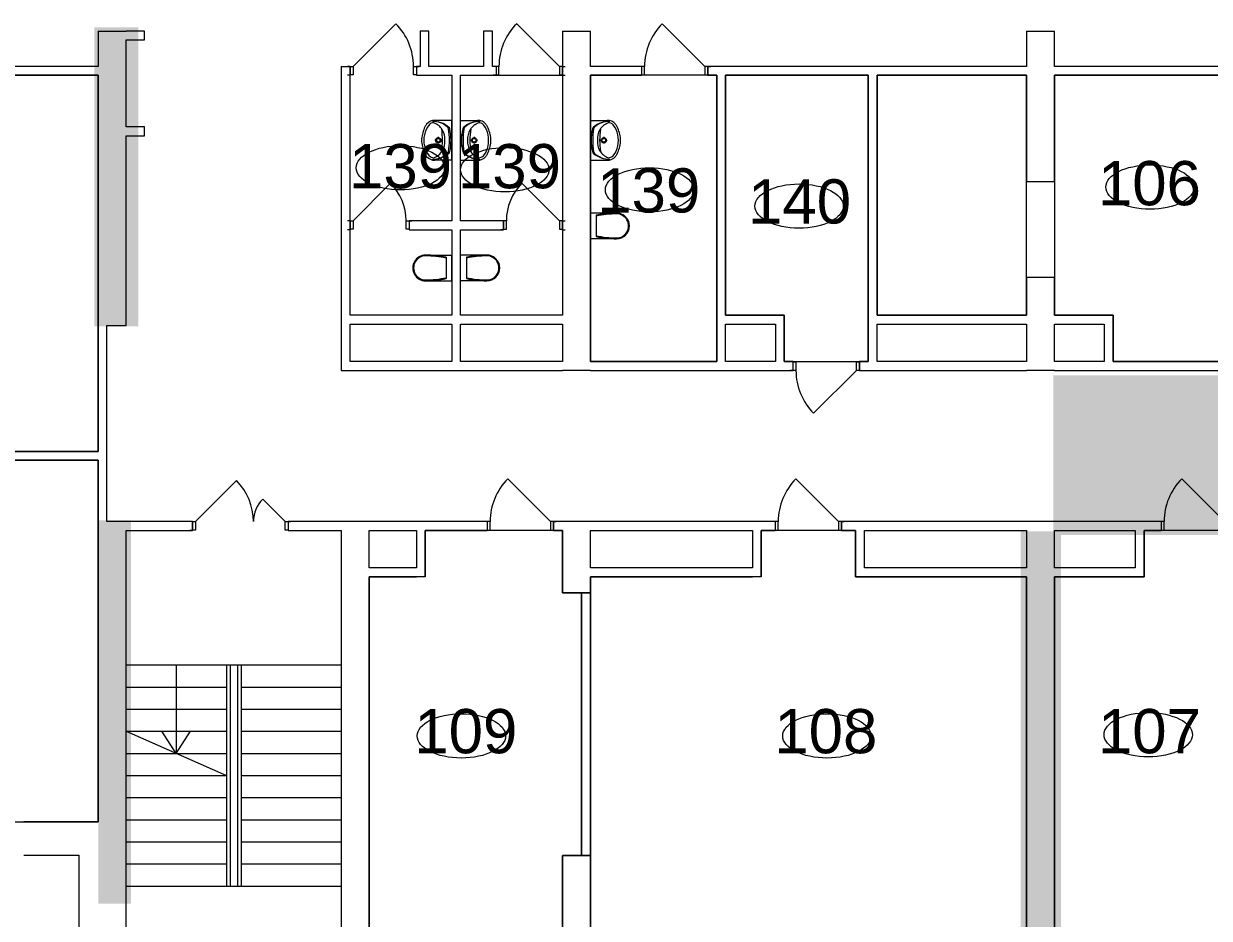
# Model space of a CAD drawing. Header units: millimetres. Extents: x 69565 to 169164, y 19942 to 91237.
# Drawn here: x 118786 to 134876, y 27536 to 39674 of the extents above; entities that cross this region are included whole.
import ezdxf

# ---------------------------------------------------------------- set-up
doc = ezdxf.new("R2010")
doc.units = ezdxf.units.MM
doc.header["$MEASUREMENT"] = 0
doc.layers.add('AI_DOORS', color=1, linetype='Continuous')
doc.layers.add('AI_WALLS', color=9, linetype='Continuous')
doc.layers.add('Новый_Новый_0_Ном._пера__255_Ном._пера__255', color=255, linetype='Continuous', lineweight=18)
doc.layers.add('Новый_Новый_0_Ном._пера__7_Ном._пера__7', color=7, linetype='Continuous', lineweight=18)
doc.styles.add('СГЕНЕРИР_СТИЛЬ_1', font='Arial.ttf')

msp = doc.modelspace()

# ---------------------------------------------------------------- hatches: boundary and pattern name
at = {"layer": 'AI_DOORS'}
h = msp.add_hatch(color=1, dxfattribs=at)
h.dxf.hatch_style = 1
h.paths.add_polyline_path([(132757.5, 34902.5), (135772.7, 34902.5), (135772.7, 32735.1), (132757.5, 32735.1)])
at = {"layer": 'AI_WALLS'}
h = msp.add_hatch(color=9, dxfattribs=at)
h.dxf.hatch_style = 1
h.paths.add_polyline_path([(119745.1, 39625), (120339.7, 39625), (120339.7, 35568.1), (119745.1, 35568.1)])
h = msp.add_hatch(color=9, dxfattribs=at)
h.dxf.hatch_style = 1
h.paths.add_polyline_path([(119800.3, 32938), (120242.1, 32938), (120242.1, 27733.8), (119800.3, 27733.8)])
h = msp.add_hatch(color=9, dxfattribs=at)
h.dxf.hatch_style = 1
h.paths.add_polyline_path([(132316.7, 32784.9), (132861.6, 32784.9), (132861.6, 26714.2), (132316.7, 26714.2)])

# ---------------------------------------------------------------- linework, layer by layer
at = {"layer": 'Новый_Новый_0_Ном._пера__255_Ном._пера__255', "color": 255, "linetype": 'Continuous', "lineweight": 18, "flags": 128}
for points in [[(116280.7, 38974), (116280.7, 33871.8), (119796.3, 33871.8), (119796.3, 35579.8), (119796.3, 38974)], [(124716.3, 38974), (126096.3, 38974), (126096.3, 36999.3), (126096.3, 35719.1), (124716.3, 35719.1), (124716.3, 36879.3), (125296.3, 36879.3), (125296.3, 36999.3), (124716.3, 36999.3)], [(126476.3, 38974), (126476.3, 35089.1), (128192.3, 35089.1), (128192.3, 38974)], [(128312.3, 38974), (128312.3, 35719.1), (129106.9, 35719.1), (129106.9, 35089.1), (130246.9, 35089.1), (130246.9, 38974)], [(130366.9, 38974), (130366.9, 35719.1), (132396.3, 35719.1), (132396.3, 38974)], [(132776.3, 38974), (132776.3, 35719.1), (133571, 35719.1), (133571, 35089.1), (135610.7, 35089.1), (135610.7, 38974)], [(116280.7, 33751.8), (116280.7, 28843.8), (119796.3, 28843.8), (119796.3, 32919.1), (119796.3, 33751.8)], [(123476.3, 32169.1), (123476.3, 26773.8), (126096.3, 26773.8), (126096.3, 28389.3), (126356.3, 28389.3), (126356.3, 31951.4), (126096.3, 31951.4), (126096.3, 32799.1), (124236.3, 32799.1), (124236.3, 32169.1)], [(126476.3, 31951.4), (126476.3, 28389.3), (126476.3, 26773.8), (132396.3, 26773.8), (132396.3, 32169.1), (130076.3, 32169.1), (130076.3, 32799.1), (128796.3, 32799.1), (128796.3, 32169.1), (126476.3, 32169.1)], [(132776.3, 32169.1), (132776.3, 26773.8), (135356.2, 26773.8), (135356.2, 32799.1), (133990.4, 32799.1), (133990.4, 32169.1)]]:
    msp.add_lwpolyline(points, close=True, dxfattribs=at)
at = {"layer": 'Новый_Новый_0_Ном._пера__7_Ном._пера__7', "color": 7, "linetype": 'Continuous', "lineweight": 18}
for p, q in [((123256.3, 39094), (123836.1, 39673.8)), ((126056.3, 39094), (125476.5, 39673.8)), ((128032.3, 39094), (127452.5, 39673.8)), ((119796.3, 39573.8), (120176.3, 39573.8)), ((119796.3, 39573.8), (120176.3, 39573.8)), ((126096.3, 39573.8), (126476.3, 39573.8)), ((126096.3, 39573.8), (126476.3, 39573.8)), ((132396.3, 39573.8), (132776.3, 39573.8)), ((132396.3, 39573.8), (132776.3, 39573.8)), ((123216.3, 39094), (123179.3, 39094)), ((123216.3, 39094), (123179.3, 39094)), ((123216.3, 39094), (123179.3, 39094)), ((123216.3, 38974), (123179.3, 38974)), ((123216.3, 38974), (123179.3, 38974)), ((123216.3, 38974), (123179.3, 38974)), ((123216.3, 39094), (123216.3, 38979)), ((123216.3, 39094), (123256.3, 39094)), ((123216.3, 38979), (123216.3, 39094)), ((123216.3, 39094), (123216.3, 38979)), ((123216.3, 39094), (123216.3, 38979)), ((123216.3, 38979), (123216.3, 38974)), ((123256.3, 38979), (123216.3, 38979)), ((123216.3, 38979), (123216.3, 38974)), ((123216.3, 38979), (123216.3, 38974)), ((123256.3, 39094), (123256.3, 38979)), ((124076.3, 38979), (124076.3, 39094)), ((124076.3, 39094), (124116.3, 39094)), ((124116.3, 38979), (124076.3, 38979)), ((124116.3, 39094), (124153.3, 39094)), ((124116.3, 39094), (124116.3, 38979)), ((124116.3, 39094), (124116.3, 38979)), ((124116.3, 39094), (124116.3, 38979)), ((124116.3, 39094), (124116.3, 38979)), ((124116.3, 39094), (124153.3, 39094)), ((124116.3, 39094), (124153.3, 39094)), ((124116.3, 38979), (124116.3, 38974)), ((124116.3, 38979), (124116.3, 38974)), ((124116.3, 38979), (124116.3, 38974)), ((124116.3, 38974), (124153.3, 38974)), ((124116.3, 38974), (124153.3, 38974)), ((124116.3, 38974), (124153.3, 38974)), ((125196.3, 39094), (125159.3, 39094)), ((125196.3, 39094), (125159.3, 39094)), ((125196.3, 39094), (125159.3, 39094)), ((125196.3, 38974), (125159.3, 38974)), ((125196.3, 38974), (125159.3, 38974)), ((125196.3, 38974), (125159.3, 38974)), ((125196.3, 39094), (125196.3, 38979)), ((125236.3, 39094), (125196.3, 39094)), ((125196.3, 39094), (125196.3, 38979)), ((125196.3, 39094), (125196.3, 38979)), ((125196.3, 39094), (125196.3, 38979)), ((125196.3, 38979), (125196.3, 38974)), ((125196.3, 38979), (125236.3, 38979)), ((125196.3, 38979), (125196.3, 38974)), ((125196.3, 38979), (125196.3, 38974)), ((125236.3, 38979), (125236.3, 39094)), ((126096.3, 39094), (126056.3, 39094)), ((126056.3, 39094), (126056.3, 38979)), ((126056.3, 38979), (126096.3, 38979)), ((126096.3, 39094), (126133.3, 39094)), ((126096.3, 39094), (126096.3, 38979)), ((126096.3, 38979), (126096.3, 39094)), ((126096.3, 39094), (126096.3, 38979)), ((126096.3, 39094), (126096.3, 38979)), ((126096.3, 39094), (126133.3, 39094)), ((126096.3, 39094), (126133.3, 39094)), ((126096.3, 38979), (126096.3, 38974)), ((126096.3, 38979), (126096.3, 38974)), ((126096.3, 38979), (126096.3, 38974)), ((126096.3, 38974), (126133.3, 38974)), ((126096.3, 38974), (126133.3, 38974)), ((126096.3, 38974), (126133.3, 38974)), ((127172.3, 39094), (127135.3, 39094)), ((127172.3, 39094), (127135.3, 39094)), ((127172.3, 39094), (127135.3, 39094)), ((127172.3, 38974), (127135.3, 38974)), ((127172.3, 38974), (127135.3, 38974)), ((127172.3, 38974), (127135.3, 38974)), ((127172.3, 39094), (127172.3, 38979)), ((127212.3, 39094), (127172.3, 39094)), ((127172.3, 39094), (127172.3, 38979)), ((127172.3, 39094), (127172.3, 38979)), ((127172.3, 39094), (127172.3, 38979)), ((127172.3, 38979), (127172.3, 38974)), ((127172.3, 38979), (127212.3, 38979)), ((127172.3, 38979), (127172.3, 38974)), ((127172.3, 38979), (127172.3, 38974)), ((127212.3, 38979), (127212.3, 39094)), ((128072.3, 39094), (128032.3, 39094)), ((128032.3, 39094), (128032.3, 38979)), ((128032.3, 38979), (128072.3, 38979)), ((128072.3, 39094), (128109.3, 39094)), ((128072.3, 39094), (128072.3, 38979)), ((128072.3, 38979), (128072.3, 39094)), ((128072.3, 39094), (128072.3, 38979)), ((128072.3, 39094), (128072.3, 38979)), ((128072.3, 39094), (128109.3, 39094)), ((128072.3, 39094), (128109.3, 39094)), ((128072.3, 38979), (128072.3, 38974)), ((128072.3, 38979), (128072.3, 38974)), ((128072.3, 38979), (128072.3, 38974)), ((128072.3, 38974), (128109.3, 38974)), ((128072.3, 38974), (128109.3, 38974)), ((128072.3, 38974), (128109.3, 38974)), ((124596.3, 38362.2), (124367.8, 38362.2)), ((124596.3, 37822.2), (124596.3, 38362.2)), ((124716.3, 37822.2), (124716.3, 38362.2)), ((124716.3, 38362.2), (124944.8, 38362.2)), ((126476.3, 37822.2), (126476.3, 38362.2)), ((126476.3, 38362.2), (126704.8, 38362.2)), ((124413, 38137.6), (124413, 38108.8)), ((124596.3, 38177.3), (124596.3, 38007.2)), ((124716.3, 38177.3), (124716.3, 38007.2)), ((124899.6, 38137.6), (124899.6, 38108.8)), ((126476.3, 38177.3), (126476.3, 38007.2)), ((126659.6, 38137.6), (126659.6, 38108.8)), ((124396.3, 38092.1), (124367.5, 38092.1)), ((124413, 38075.4), (124413, 38046.6)), ((124458.5, 38092.1), (124429.7, 38092.1)), ((124854.2, 38092.1), (124883, 38092.1)), ((124899.6, 38075.4), (124899.6, 38046.6)), ((124916.3, 38092.1), (124945.1, 38092.1)), ((126614.2, 38092.1), (126643, 38092.1)), ((126659.6, 38075.4), (126659.6, 38046.6)), ((126676.3, 38092.1), (126705.1, 38092.1)), ((124596.3, 37822.2), (124367.8, 37822.2)), ((124716.3, 37822.2), (124944.8, 37822.2)), ((126476.3, 37822.2), (126704.8, 37822.2)), ((123256.3, 36999.3), (123765.4, 37508.4)), ((126056.3, 36999.3), (125547.2, 37508.4)), ((132776.3, 37529.1), (132396.3, 37529.1)), ((132776.3, 37529.1), (132396.3, 37529.1)), ((126476.3, 36755.4), (126476.3, 37105.4)), ((126832.4, 37105.4), (126476.3, 37105.4)), ((126554.1, 37075.2), (126554.1, 36785.6)), ((123216.3, 36999.3), (123179.3, 36999.3)), ((123216.3, 36999.3), (123179.3, 36999.3)), ((123216.3, 36999.3), (123179.3, 36999.3)), ((123216.3, 36879.3), (123179.3, 36879.3)), ((123216.3, 36879.3), (123179.3, 36879.3)), ((123216.3, 36879.3), (123179.3, 36879.3)), ((123216.3, 36999.3), (123216.3, 36884.3)), ((123216.3, 36999.3), (123256.3, 36999.3)), ((123216.3, 36884.3), (123216.3, 36999.3)), ((123216.3, 36999.3), (123216.3, 36884.3)), ((123216.3, 36999.3), (123216.3, 36884.3)), ((123216.3, 36884.3), (123216.3, 36879.3)), ((123256.3, 36884.3), (123216.3, 36884.3)), ((123216.3, 36884.3), (123216.3, 36879.3)), ((123216.3, 36884.3), (123216.3, 36879.3)), ((123256.3, 36999.3), (123256.3, 36884.3)), ((123976.3, 36884.3), (123976.3, 36999.3)), ((123976.3, 36999.3), (124016.3, 36999.3)), ((124016.3, 36884.3), (123976.3, 36884.3)), ((124016.3, 36999.3), (124053.3, 36999.3)), ((124016.3, 36999.3), (124016.3, 36884.3)), ((124016.3, 36999.3), (124016.3, 36884.3)), ((124016.3, 36999.3), (124016.3, 36884.3)), ((124016.3, 36999.3), (124016.3, 36884.3)), ((124016.3, 36999.3), (124053.3, 36999.3)), ((124016.3, 36999.3), (124053.3, 36999.3)), ((124016.3, 36884.3), (124016.3, 36879.3)), ((124016.3, 36884.3), (124016.3, 36879.3)), ((124016.3, 36884.3), (124016.3, 36879.3)), ((124016.3, 36879.3), (124053.3, 36879.3)), ((124016.3, 36879.3), (124053.3, 36879.3)), ((124016.3, 36879.3), (124053.3, 36879.3)), ((125296.3, 36999.3), (125259.3, 36999.3)), ((125296.3, 36999.3), (125259.3, 36999.3)), ((125296.3, 36999.3), (125259.3, 36999.3)), ((125296.3, 36879.3), (125259.3, 36879.3)), ((125296.3, 36879.3), (125259.3, 36879.3)), ((125296.3, 36879.3), (125259.3, 36879.3)), ((125296.3, 36999.3), (125296.3, 36884.3)), ((125336.3, 36999.3), (125296.3, 36999.3)), ((125296.3, 36999.3), (125296.3, 36884.3)), ((125296.3, 36999.3), (125296.3, 36884.3)), ((125296.3, 36999.3), (125296.3, 36884.3)), ((125296.3, 36884.3), (125296.3, 36879.3)), ((125296.3, 36884.3), (125336.3, 36884.3)), ((125296.3, 36884.3), (125296.3, 36879.3)), ((125296.3, 36884.3), (125296.3, 36879.3)), ((125336.3, 36884.3), (125336.3, 36999.3)), ((126096.3, 36999.3), (126056.3, 36999.3)), ((126056.3, 36999.3), (126056.3, 36884.3)), ((126056.3, 36884.3), (126096.3, 36884.3)), ((126096.3, 36999.3), (126133.3, 36999.3)), ((126096.3, 36999.3), (126096.3, 36884.3)), ((126096.3, 36884.3), (126096.3, 36999.3)), ((126096.3, 36999.3), (126096.3, 36884.3)), ((126096.3, 36999.3), (126096.3, 36884.3)), ((126096.3, 36999.3), (126133.3, 36999.3)), ((126096.3, 36999.3), (126133.3, 36999.3)), ((126096.3, 36884.3), (126096.3, 36879.3)), ((126096.3, 36884.3), (126096.3, 36879.3)), ((126096.3, 36884.3), (126096.3, 36879.3)), ((126096.3, 36879.3), (126133.3, 36879.3)), ((126096.3, 36879.3), (126133.3, 36879.3)), ((126096.3, 36879.3), (126133.3, 36879.3)), ((126832.4, 36755.4), (126476.3, 36755.4)), ((124240.2, 36535.6), (124596.3, 36535.6)), ((124596.3, 36185.6), (124596.3, 36535.6)), ((124716.3, 36185.6), (124716.3, 36535.6)), ((125072.4, 36535.6), (124716.3, 36535.6)), ((124518.6, 36505.4), (124518.6, 36215.8)), ((124794.1, 36505.4), (124794.1, 36215.8)), ((132776.3, 36229.1), (132396.3, 36229.1)), ((132776.3, 36229.1), (132396.3, 36229.1)), ((124240.2, 36185.6), (124596.3, 36185.6)), ((125072.4, 36185.6), (124716.3, 36185.6)), ((129226.9, 35089.1), (129189.9, 35089.1)), ((129226.9, 35089.1), (129189.9, 35089.1)), ((129226.9, 35089.1), (129189.9, 35089.1)), ((129226.9, 35084.1), (129226.9, 35089.1)), ((129226.9, 35084.1), (129226.9, 35089.1)), ((129226.9, 35084.1), (129226.9, 35089.1)), ((129226.9, 34969.1), (129226.9, 35084.1)), ((129226.9, 35084.1), (129266.9, 35084.1)), ((129226.9, 34969.1), (129226.9, 35084.1)), ((129226.9, 34969.1), (129226.9, 35084.1)), ((129226.9, 34969.1), (129226.9, 35084.1)), ((129266.9, 35084.1), (129266.9, 34969.1)), ((130086.9, 34969.1), (130086.9, 35084.1)), ((130086.9, 35084.1), (130126.9, 35084.1)), ((130126.9, 35089.1), (130163.9, 35089.1)), ((130126.9, 35084.1), (130126.9, 35089.1)), ((130126.9, 35084.1), (130126.9, 35089.1)), ((130126.9, 35084.1), (130126.9, 35089.1)), ((130126.9, 35089.1), (130163.9, 35089.1)), ((130126.9, 35089.1), (130163.9, 35089.1)), ((130126.9, 34969.1), (130126.9, 35084.1)), ((130126.9, 35084.1), (130126.9, 34969.1)), ((130126.9, 34969.1), (130126.9, 35084.1)), ((130126.9, 34969.1), (130126.9, 35084.1)), ((126476.3, 34969.1), (126096.3, 34969.1)), ((126476.3, 34969.1), (126096.3, 34969.1)), ((129226.9, 34969.1), (129189.9, 34969.1)), ((129226.9, 34969.1), (129189.9, 34969.1)), ((129226.9, 34969.1), (129189.9, 34969.1)), ((129266.9, 34969.1), (129226.9, 34969.1)), ((130086.9, 34969.1), (129507.1, 34389.3)), ((130126.9, 34969.1), (130086.9, 34969.1)), ((130126.9, 34969.1), (130163.9, 34969.1)), ((130126.9, 34969.1), (130163.9, 34969.1)), ((130126.9, 34969.1), (130163.9, 34969.1)), ((132776.3, 34969.1), (132396.3, 34969.1)), ((132776.3, 34969.1), (132396.3, 34969.1)), ((121116.3, 32919.1), (121673.5, 33476.3)), ((125936.3, 32919.1), (125356.5, 33499)), ((129846.3, 32919.1), (129266.5, 33499)), ((135083.3, 32919.1), (134503.5, 33499)), ((122336.3, 32919.1), (122030.9, 33224.6)), ((121076.3, 32919.1), (121039.3, 32919.1)), ((121076.3, 32919.1), (121039.3, 32919.1)), ((121076.3, 32919.1), (121039.3, 32919.1)), ((121076.3, 32919.1), (121076.3, 32804.1)), ((121076.3, 32919.1), (121116.3, 32919.1)), ((121076.3, 32804.1), (121076.3, 32919.1)), ((121076.3, 32919.1), (121076.3, 32804.1)), ((121076.3, 32919.1), (121076.3, 32804.1)), ((121116.3, 32919.1), (121116.3, 32804.1)), ((122336.3, 32804.1), (122336.3, 32919.1)), ((122336.3, 32919.1), (122376.3, 32919.1)), ((122376.3, 32919.1), (122413.3, 32919.1)), ((122376.3, 32919.1), (122376.3, 32804.1)), ((122376.3, 32919.1), (122376.3, 32804.1)), ((122376.3, 32919.1), (122376.3, 32804.1)), ((122376.3, 32919.1), (122376.3, 32804.1)), ((122376.3, 32919.1), (122413.3, 32919.1)), ((122376.3, 32919.1), (122413.3, 32919.1)), ((125076.3, 32919.1), (125039.3, 32919.1)), ((125076.3, 32919.1), (125039.3, 32919.1)), ((125076.3, 32919.1), (125039.3, 32919.1)), ((125076.3, 32919.1), (125076.3, 32804.1)), ((125116.3, 32919.1), (125076.3, 32919.1)), ((125076.3, 32919.1), (125076.3, 32804.1)), ((125076.3, 32919.1), (125076.3, 32804.1)), ((125076.3, 32919.1), (125076.3, 32804.1)), ((125116.3, 32804.1), (125116.3, 32919.1)), ((125976.3, 32919.1), (125936.3, 32919.1)), ((125936.3, 32919.1), (125936.3, 32804.1)), ((125976.3, 32919.1), (126013.3, 32919.1)), ((125976.3, 32919.1), (125976.3, 32804.1)), ((125976.3, 32804.1), (125976.3, 32919.1)), ((125976.3, 32919.1), (125976.3, 32804.1)), ((125976.3, 32919.1), (125976.3, 32804.1)), ((125976.3, 32919.1), (126013.3, 32919.1)), ((125976.3, 32919.1), (126013.3, 32919.1)), ((126476.3, 32919.1), (126096.3, 32919.1)), ((126476.3, 32919.1), (126096.3, 32919.1)), ((128986.3, 32919.1), (128949.3, 32919.1)), ((128986.3, 32919.1), (128949.3, 32919.1)), ((128986.3, 32919.1), (128949.3, 32919.1)), ((128986.3, 32919.1), (128986.3, 32804.1)), ((129026.3, 32919.1), (128986.3, 32919.1)), ((128986.3, 32919.1), (128986.3, 32804.1)), ((128986.3, 32919.1), (128986.3, 32804.1)), ((128986.3, 32919.1), (128986.3, 32804.1)), ((129026.3, 32804.1), (129026.3, 32919.1)), ((129886.3, 32919.1), (129846.3, 32919.1)), ((129846.3, 32919.1), (129846.3, 32804.1)), ((129886.3, 32919.1), (129923.3, 32919.1)), ((129886.3, 32919.1), (129886.3, 32804.1)), ((129886.3, 32804.1), (129886.3, 32919.1)), ((129886.3, 32919.1), (129886.3, 32804.1)), ((129886.3, 32919.1), (129886.3, 32804.1)), ((129886.3, 32919.1), (129923.3, 32919.1)), ((129886.3, 32919.1), (129923.3, 32919.1)), ((132776.3, 32919.1), (132396.3, 32919.1)), ((132776.3, 32919.1), (132396.3, 32919.1)), ((134223.3, 32919.1), (134186.3, 32919.1)), ((134223.3, 32919.1), (134186.3, 32919.1)), ((134223.3, 32919.1), (134186.3, 32919.1)), ((134223.3, 32919.1), (134223.3, 32804.1)), ((134263.3, 32919.1), (134223.3, 32919.1)), ((134223.3, 32919.1), (134223.3, 32804.1)), ((134223.3, 32919.1), (134223.3, 32804.1)), ((134223.3, 32919.1), (134223.3, 32804.1)), ((134263.3, 32804.1), (134263.3, 32919.1)), ((121076.3, 32799.1), (121039.3, 32799.1)), ((121076.3, 32799.1), (121039.3, 32799.1)), ((121076.3, 32799.1), (121039.3, 32799.1)), ((121076.3, 32804.1), (121076.3, 32799.1)), ((121116.3, 32804.1), (121076.3, 32804.1)), ((121076.3, 32804.1), (121076.3, 32799.1)), ((121076.3, 32804.1), (121076.3, 32799.1)), ((122376.3, 32804.1), (122336.3, 32804.1)), ((122376.3, 32804.1), (122376.3, 32799.1)), ((122376.3, 32804.1), (122376.3, 32799.1)), ((122376.3, 32804.1), (122376.3, 32799.1)), ((122376.3, 32799.1), (122413.3, 32799.1)), ((122376.3, 32799.1), (122413.3, 32799.1)), ((122376.3, 32799.1), (122413.3, 32799.1)), ((125076.3, 32799.1), (125039.3, 32799.1)), ((125076.3, 32799.1), (125039.3, 32799.1)), ((125076.3, 32799.1), (125039.3, 32799.1)), ((125076.3, 32804.1), (125076.3, 32799.1)), ((125076.3, 32804.1), (125116.3, 32804.1)), ((125076.3, 32804.1), (125076.3, 32799.1)), ((125076.3, 32804.1), (125076.3, 32799.1)), ((125936.3, 32804.1), (125976.3, 32804.1)), ((125976.3, 32804.1), (125976.3, 32799.1)), ((125976.3, 32804.1), (125976.3, 32799.1)), ((125976.3, 32804.1), (125976.3, 32799.1)), ((125976.3, 32799.1), (126013.3, 32799.1)), ((125976.3, 32799.1), (126013.3, 32799.1)), ((125976.3, 32799.1), (126013.3, 32799.1)), ((128986.3, 32799.1), (128949.3, 32799.1)), ((128986.3, 32799.1), (128949.3, 32799.1)), ((128986.3, 32799.1), (128949.3, 32799.1)), ((128986.3, 32804.1), (128986.3, 32799.1)), ((128986.3, 32804.1), (129026.3, 32804.1)), ((128986.3, 32804.1), (128986.3, 32799.1)), ((128986.3, 32804.1), (128986.3, 32799.1)), ((129846.3, 32804.1), (129886.3, 32804.1)), ((129886.3, 32804.1), (129886.3, 32799.1)), ((129886.3, 32804.1), (129886.3, 32799.1)), ((129886.3, 32804.1), (129886.3, 32799.1)), ((129886.3, 32799.1), (129923.3, 32799.1)), ((129886.3, 32799.1), (129923.3, 32799.1)), ((129886.3, 32799.1), (129923.3, 32799.1)), ((134223.3, 32799.1), (134186.3, 32799.1)), ((134223.3, 32799.1), (134186.3, 32799.1)), ((134223.3, 32799.1), (134186.3, 32799.1)), ((134223.3, 32804.1), (134223.3, 32799.1)), ((134223.3, 32804.1), (134263.3, 32804.1)), ((134223.3, 32804.1), (134223.3, 32799.1)), ((134223.3, 32804.1), (134223.3, 32799.1)), ((120176.3, 30973.8), (123096.3, 30973.8)), ((120856.3, 30973.8), (120856.3, 29773.8)), ((121536.3, 30973.8), (121536.3, 27973.8)), ((121586.3, 30973.8), (121586.3, 27973.8)), ((121686.3, 30973.8), (121686.3, 27973.8)), ((121736.3, 30973.8), (121736.3, 27973.8)), ((120176.3, 30673.8), (121536.3, 30673.8)), ((121736.3, 30673.8), (123096.3, 30673.8)), ((120176.3, 30373.8), (121536.3, 30373.8)), ((120176.3, 30373.8), (121536.3, 30373.8)), ((121736.3, 30373.8), (123096.3, 30373.8)), ((121736.3, 30373.8), (123096.3, 30373.8)), ((120176.3, 30073.8), (121536.3, 30073.8)), ((120176.3, 30073.8), (121536.3, 29473.8)), ((120856.3, 29773.8), (120660.8, 30073.8)), ((120856.3, 29773.8), (121051.9, 30073.8)), ((121736.3, 30073.8), (123096.3, 30073.8)), ((120176.3, 29773.8), (121536.3, 29773.8)), ((121736.3, 29773.8), (123096.3, 29773.8)), ((120176.3, 29473.8), (121536.3, 29473.8)), ((121736.3, 29473.8), (123096.3, 29473.8)), ((120176.3, 29173.8), (121536.3, 29173.8)), ((120176.3, 29173.8), (121536.3, 29173.8)), ((121736.3, 29173.8), (123096.3, 29173.8)), ((121736.3, 29173.8), (123096.3, 29173.8)), ((120176.3, 28873.8), (121536.3, 28873.8)), ((121736.3, 28873.8), (123096.3, 28873.8)), ((120176.3, 28573.8), (121536.3, 28573.8)), ((120176.3, 28573.8), (121536.3, 28573.8)), ((121736.3, 28573.8), (123096.3, 28573.8)), ((121736.3, 28573.8), (123096.3, 28573.8)), ((120176.3, 28273.8), (121536.3, 28273.8)), ((120176.3, 28273.8), (121536.3, 28273.8)), ((121736.3, 28273.8), (123096.3, 28273.8)), ((121736.3, 28273.8), (123096.3, 28273.8)), ((120176.3, 27973.8), (123096.3, 27973.8))]:
    msp.add_line(p, q, dxfattribs=at)
for points in [[(119796.3, 39573.8), (119796.3, 39094)], [(120426.3, 39573.8), (120176.3, 39573.8)], [(120176.3, 38273.8), (120176.3, 39453.8)], [(120176.3, 39453.8), (120426.3, 39453.8)], [(120426.3, 39453.8), (120426.3, 39573.8)], [(124286.3, 39573.8), (124166.3, 39573.8)], [(124166.3, 39573.8), (124166.3, 39094)], [(124286.3, 39094), (124286.3, 39573.8)], [(125146.3, 39573.8), (125026.3, 39573.8)], [(125026.3, 39573.8), (125026.3, 39094)], [(125146.3, 39094), (125146.3, 39573.8)], [(126096.3, 39573.8), (126096.3, 39094)], [(126476.3, 39094), (126476.3, 39573.8)], [(132396.3, 39573.8), (132396.3, 39094)], [(132776.3, 39094), (132776.3, 39573.8)], [(119796.3, 39094), (116040.7, 39094)], [(116280.7, 38974), (119796.3, 38974)], [(119796.3, 38974), (119796.3, 35579.8)], [(123096.3, 39094), (123216.3, 39094)], [(123096.3, 39094), (123096.3, 34969.1)], [(123216.3, 36999.3), (123216.3, 38974)], [(124166.3, 39094), (124116.3, 39094)], [(124116.3, 38974), (124596.3, 38974)], [(125026.3, 39094), (124286.3, 39094)], [(124596.3, 38974), (124596.3, 36999.3)], [(124716.3, 36999.3), (124716.3, 38974)], [(124716.3, 38974), (125196.3, 38974)], [(125196.3, 39094), (125146.3, 39094)], [(126096.3, 38974), (126096.3, 36999.3)], [(127172.3, 39094), (126476.3, 39094)], [(126476.3, 38974), (127172.3, 38974)], [(126476.3, 35089.1), (126476.3, 38974)], [(132396.3, 39094), (128072.3, 39094)], [(128072.3, 38974), (128192.3, 38974)], [(128192.3, 38974), (128192.3, 35089.1)], [(128312.3, 38974), (130246.9, 38974)], [(128312.3, 35719.1), (128312.3, 38974)], [(130246.9, 38974), (130246.9, 35089.1)], [(130366.9, 38974), (132396.3, 38974)], [(130366.9, 35719.1), (130366.9, 38974)], [(132396.3, 38974), (132396.3, 37529.1)], [(136370.7, 39094), (132776.3, 39094)], [(132776.3, 37529.1), (132776.3, 38974)], [(132776.3, 38974), (135610.7, 38974)], [(120426.3, 38273.8), (120176.3, 38273.8)], [(120176.3, 35579.8), (120176.3, 38153.8)], [(120176.3, 38153.8), (120426.3, 38153.8)], [(120426.3, 38153.8), (120426.3, 38273.8)], [(123216.3, 35719.1), (123216.3, 36879.3)], [(124596.3, 36999.3), (124016.3, 36999.3)], [(124016.3, 36879.3), (124596.3, 36879.3)], [(124596.3, 36879.3), (124596.3, 35719.1)], [(125296.3, 36999.3), (124716.3, 36999.3)], [(124716.3, 35719.1), (124716.3, 36879.3)], [(124716.3, 36879.3), (125296.3, 36879.3)], [(126096.3, 36879.3), (126096.3, 35719.1)], [(132396.3, 36229.1), (132396.3, 35719.1)], [(132776.3, 35719.1), (132776.3, 36229.1)], [(119796.3, 35579.8), (119796.3, 33871.8)], [(119916.3, 35579.8), (120176.3, 35579.8)], [(119916.3, 32919.1), (119916.3, 35579.8)], [(124596.3, 35719.1), (123216.3, 35719.1)], [(123216.3, 35089.1), (123216.3, 35599.1)], [(123216.3, 35599.1), (124596.3, 35599.1)], [(124596.3, 35599.1), (124596.3, 35089.1)], [(126096.3, 35719.1), (124716.3, 35719.1)], [(124716.3, 35089.1), (124716.3, 35599.1)], [(124716.3, 35599.1), (126096.3, 35599.1)], [(126096.3, 35599.1), (126096.3, 35089.1)], [(128986.9, 35719.1), (128312.3, 35719.1)], [(128312.3, 35089.1), (128312.3, 35599.1)], [(128312.3, 35599.1), (128986.9, 35599.1)], [(129106.9, 35719.1), (128986.9, 35719.1)], [(128986.9, 35599.1), (128986.9, 35089.1)], [(129106.9, 35089.1), (129106.9, 35719.1)], [(132396.3, 35719.1), (130366.9, 35719.1)], [(130366.9, 35599.1), (132396.3, 35599.1)], [(130366.9, 35089.1), (130366.9, 35599.1)], [(132396.3, 35599.1), (132396.3, 35089.1)], [(133451, 35719.1), (132776.3, 35719.1)], [(132776.3, 35089.1), (132776.3, 35599.1)], [(132776.3, 35599.1), (133451, 35599.1)], [(133571, 35719.1), (133451, 35719.1)], [(133451, 35599.1), (133451, 35089.1)], [(133571, 35089.1), (133571, 35719.1)], [(124596.3, 35089.1), (123216.3, 35089.1)], [(126096.3, 35089.1), (124716.3, 35089.1)], [(128192.3, 35089.1), (126476.3, 35089.1)], [(128986.9, 35089.1), (128312.3, 35089.1)], [(129226.9, 35089.1), (129106.9, 35089.1)], [(130246.9, 35089.1), (130126.9, 35089.1)], [(132396.3, 35089.1), (130366.9, 35089.1)], [(133451, 35089.1), (132776.3, 35089.1)], [(135610.7, 35089.1), (133571, 35089.1)], [(123096.3, 34969.1), (123216.3, 34969.1)], [(123216.3, 34969.1), (126096.3, 34969.1)], [(126476.3, 34969.1), (129226.9, 34969.1)], [(130126.9, 34969.1), (132396.3, 34969.1)], [(132776.3, 34969.1), (138696.3, 34969.1)], [(119796.3, 33871.8), (118409.7, 33871.8)], [(118409.7, 33751.8), (119796.3, 33751.8)], [(119796.3, 33751.8), (119796.3, 32919.1)], [(119796.3, 32919.1), (119796.3, 28843.8)], [(120176.3, 32919.1), (119916.3, 32919.1)], [(121076.3, 32919.1), (120176.3, 32919.1)], [(125076.3, 32919.1), (122376.3, 32919.1)], [(126096.3, 32919.1), (125976.3, 32919.1)], [(128986.3, 32919.1), (126476.3, 32919.1)], [(132396.3, 32919.1), (129886.3, 32919.1)], [(134223.3, 32919.1), (132776.3, 32919.1)], [(120176.3, 28843.8), (120176.3, 32799.1)], [(120176.3, 32799.1), (121076.3, 32799.1)], [(122376.3, 32799.1), (123096.3, 32799.1)], [(123096.3, 32799.1), (123096.3, 26773.8)], [(123476.3, 32289.1), (123476.3, 32799.1)], [(123476.3, 32799.1), (124116.3, 32799.1)], [(124116.3, 32799.1), (124116.3, 32289.1)], [(124236.3, 32799.1), (125076.3, 32799.1)], [(124236.3, 32169.1), (124236.3, 32799.1)], [(125976.3, 32799.1), (126096.3, 32799.1)], [(126096.3, 32799.1), (126096.3, 31951.4)], [(126476.3, 32799.1), (128676.3, 32799.1)], [(126476.3, 32289.1), (126476.3, 32799.1)], [(128676.3, 32799.1), (128676.3, 32289.1)], [(128796.3, 32799.1), (128986.3, 32799.1)], [(128796.3, 32169.1), (128796.3, 32799.1)], [(129886.3, 32799.1), (130076.3, 32799.1)], [(130076.3, 32799.1), (130076.3, 32169.1)], [(130196.3, 32799.1), (132396.3, 32799.1)], [(130196.3, 32289.1), (130196.3, 32799.1)], [(132396.3, 32799.1), (132396.3, 32289.1)], [(132776.3, 32289.1), (132776.3, 32799.1)], [(132776.3, 32799.1), (133870.4, 32799.1)], [(133870.4, 32799.1), (133870.4, 32289.1)], [(133990.4, 32799.1), (134223.3, 32799.1)], [(133990.4, 32289.1), (133990.4, 32799.1)], [(124116.3, 32289.1), (123476.3, 32289.1)], [(128676.3, 32289.1), (126476.3, 32289.1)], [(132396.3, 32289.1), (130196.3, 32289.1)], [(133870.4, 32289.1), (132776.3, 32289.1)], [(133990.4, 32169.1), (133990.4, 32289.1)], [(123476.3, 26773.8), (123476.3, 32169.1)], [(123476.3, 32169.1), (124116.3, 32169.1)], [(124236.3, 32169.1), (124116.3, 32169.1)], [(126476.3, 32169.1), (128676.3, 32169.1)], [(126476.3, 31951.4), (126476.3, 32169.1)], [(128796.3, 32169.1), (128676.3, 32169.1)], [(130076.3, 32169.1), (130196.3, 32169.1)], [(130196.3, 32169.1), (132396.3, 32169.1)], [(132396.3, 32169.1), (132396.3, 26773.8)], [(132776.3, 26773.8), (132776.3, 32169.1)], [(132776.3, 32169.1), (133990.4, 32169.1)], [(126096.3, 31951.4), (126476.3, 31951.4)], [(126356.3, 31951.4), (126356.3, 28389.3)], [(126476.3, 31951.4), (126356.3, 31951.4)], [(126476.3, 28389.3), (126476.3, 31951.4)], [(119536.3, 28843.8), (118786.3, 28843.8)], [(119796.3, 28843.8), (119536.3, 28843.8)], [(120176.3, 26773.8), (120176.3, 28843.8)], [(118786.3, 28393.8), (119536.3, 28393.8)], [(119536.3, 28393.8), (119536.3, 26323.8)], [(126476.3, 28389.3), (126096.3, 28389.3)], [(126096.3, 28389.3), (126096.3, 26773.8)], [(126356.3, 28389.3), (126476.3, 28389.3)], [(126476.3, 26773.8), (126476.3, 28389.3)]]:
    msp.add_lwpolyline(points, dxfattribs=at)
for centre, radius in [((124413, 38092.1), 35), ((124413, 38092.1), 25), ((124899.6, 38092.1), 35), ((124899.6, 38092.1), 25), ((126659.6, 38092.1), 35), ((126659.6, 38092.1), 25)]:
    msp.add_circle(centre, radius, dxfattribs=at)
for centre, radius, start, end in [((123256.3, 39094), 820, 0, 45), ((126056.3, 39094), 820, 135, 180), ((128032.3, 39094), 820, 135, 180), ((124513.7, 38115.6), 293, 140.71494, 170.00224), ((124420.9, 38178), 212.8, 141.31519, 152.84286), ((124361.9, 38225), 137.4, 87.54482, 141.25458), ((124348.2, 38248.3), 80.9, 86.06939, 139.19839), ((124338.3, 38008.7), 339.6, 50.74225, 90.98472), ((124336.5, 38043.2), 305.1, 48.60197, 90.75418), ((124265.3, 38105.1), 240.7, 32.84422, 68.44807), ((124974.3, 38008.7), 339.6, 89.01528, 129.25775), ((124976.1, 38043.2), 305.1, 89.24582, 131.39803), ((125047.3, 38105.1), 240.7, 111.55193, 147.15578), ((124950.7, 38225), 137.4, 38.74542, 92.45518), ((124964.5, 38248.3), 80.9, 40.80161, 93.93061), ((124799, 38115.6), 293, 9.99776, 39.28506), ((124891.7, 38178), 212.8, 27.15714, 38.68481), ((126734.3, 38008.7), 339.6, 89.01528, 129.25775), ((126736.1, 38043.2), 305.1, 89.24582, 131.39803), ((126807.3, 38105.1), 240.7, 111.55193, 147.15578), ((126710.7, 38225), 137.4, 38.74542, 92.45518), ((126724.5, 38248.3), 80.9, 40.80161, 93.93061), ((126559, 38115.6), 293, 9.99776, 39.28506), ((126651.7, 38178), 212.8, 27.15714, 38.68481), ((124630, 38078.5), 444.2, 153.7403, 175.79476), ((124533, 38092.2), 316.7, 166.43339, 193.56661), ((123485.6, 38092.2), 984.9, 351.17345, 8.82043), ((124261.4, 38111.6), 240.6, 355.39402, 31.05606), ((124508.5, 38238.3), 45, 7.90792, 48.60196), ((123410.2, 38085.7), 1153.8, 0.32245, 7.90792), ((124524.8, 38236.8), 45, 12.7715, 50.74225), ((123909.4, 38097.3), 675.9, 359.56719, 12.7715), ((125403.2, 38097.3), 675.9, 167.2285, 180.43281), ((124787.9, 38236.8), 45, 129.25775, 167.2285), ((125902.4, 38085.7), 1153.8, 172.09208, 179.67755), ((124804.1, 38238.3), 45, 131.39804, 172.09208), ((125051.2, 38111.6), 240.6, 148.94394, 184.60598), ((125827.1, 38092.2), 984.9, 171.17957, 188.82655), ((124682.7, 38078.5), 444.2, 4.20524, 26.2597), ((124779.7, 38092.2), 316.7, 346.43339, 13.56661), ((127163.2, 38097.3), 675.9, 167.2285, 180.43281), ((126547.9, 38236.8), 45, 129.25775, 167.2285), ((127662.4, 38085.7), 1153.8, 172.09208, 179.67755), ((126564.1, 38238.3), 45, 131.39804, 172.09208), ((126811.2, 38111.6), 240.6, 148.94394, 184.60598), ((127587.1, 38092.2), 984.9, 171.17957, 188.82655), ((126442.7, 38078.5), 444.2, 4.20524, 26.2597), ((126539.7, 38092.2), 316.7, 346.43339, 13.56661), ((124456.3, 38092.2), 270, 175.98758, 184.01242), ((124630, 38105.9), 444.2, 184.20524, 206.2597), ((124513.7, 38068.8), 293, 189.99776, 219.28506), ((124261.4, 38072.9), 240.6, 328.94394, 4.60598), ((123410.2, 38097.4), 1153.8, 352.16955, 359.75502), ((123909.4, 38086.5), 675.9, 347.30598, 0.51028), ((125403.2, 38086.5), 675.9, 179.48972, 192.69402), ((125902.4, 38097.4), 1153.8, 180.24498, 187.83045), ((125051.2, 38072.9), 240.6, 175.39402, 211.05606), ((124799, 38068.8), 293, 320.71494, 350.00224), ((124682.7, 38105.9), 444.2, 333.7403, 355.79476), ((124856.4, 38092.2), 270, 355.98758, 4.01242), ((127163.2, 38086.5), 675.9, 179.48972, 192.69402), ((127662.4, 38097.4), 1153.8, 180.24498, 187.83045), ((126811.2, 38072.9), 240.6, 175.39402, 211.05606), ((126559, 38068.8), 293, 320.71494, 350.00224), ((126442.7, 38105.9), 444.2, 333.7403, 355.79476), ((126616.4, 38092.2), 270, 355.98758, 4.01242), ((124420.9, 38006.5), 212.8, 207.15714, 218.68481), ((124361.9, 37959.5), 137.4, 218.74542, 272.45518), ((124348.2, 37936.2), 80.9, 220.80161, 273.93061), ((124338.2, 38175.7), 339.6, 269.09275, 309.33522), ((124336.4, 38141.2), 305.1, 269.32329, 311.47551), ((124265.3, 38079.3), 240.7, 291.55193, 327.15578), ((124508.7, 37946.3), 45, 311.47551, 352.16955), ((124525, 37947.8), 45, 309.33522, 347.30598), ((124787.7, 37947.8), 45, 192.69402, 230.66478), ((124974.4, 38175.7), 339.6, 230.66478, 270.90725), ((124803.9, 37946.3), 45, 187.83045, 228.52449), ((124976.2, 38141.2), 305.1, 228.52449, 270.67671), ((125047.3, 38079.3), 240.7, 212.84422, 248.44807), ((124950.7, 37959.5), 137.4, 267.54482, 321.25458), ((124964.5, 37936.2), 80.9, 266.06939, 319.19839), ((124891.7, 38006.5), 212.8, 321.31519, 332.84286), ((126547.7, 37947.8), 45, 192.69402, 230.66478), ((126734.4, 38175.7), 339.6, 230.66478, 270.90725), ((126563.9, 37946.3), 45, 187.83045, 228.52449), ((126736.2, 38141.2), 305.1, 228.52449, 270.67671), ((126807.3, 38079.3), 240.7, 212.84422, 248.44807), ((126710.7, 37959.5), 137.4, 267.54482, 321.25458), ((126724.5, 37936.2), 80.9, 266.06939, 319.19839), ((126651.7, 38006.5), 212.8, 321.31519, 332.84286), ((123256.3, 36999.3), 720, 0, 45), ((126056.3, 36999.3), 720, 135, 180), ((130086.9, 34969.1), 820, 180, 225), ((121116.3, 32919.1), 788, 0, 45), ((125936.3, 32919.1), 820, 135, 180), ((129846.3, 32919.1), 820, 135, 180), ((135083.3, 32919.1), 820, 135, 180), ((122336.3, 32919.1), 432, 135, 180)]:
    msp.add_arc(centre, radius, start, end, dxfattribs=at)
for centre in [(123898.6, 37719.3), (125316.3, 37693.3), (127280.2, 37420.4), (134071.6, 37457.7), (129309.2, 37199.4), (124726.1, 30010.7), (129687.6, 30010.7), (134047.8, 30027.4)]:
    msp.add_ellipse(centre, major_axis=(600, 0), ratio=0.5, dxfattribs=at)
for centre, major_axis, start_param, end_param in [((126852.4, 35604.2), (0, 1501.3), 0.0133978, 0.2013674), ((126852.4, 35604.2), (0, 1489.9), 0.0133978, 0.202926), ((126832.4, 36930.4), (0, 163.6), 3.1264271, 6.2831853), ((126832.4, 36930.4), (0, 175), 3.1415927, 6.2831853), ((126852.4, 38256.6), (0, 1489.9), 2.9386666, 3.1281948), ((126852.4, 38256.6), (0, 1501.3), 2.9402252, 3.1281948), ((124240.2, 36360.6), (0, 175), 0, 3.1415927), ((124240.2, 36360.6), (0, 163.6), 0, 3.1567582), ((124220.2, 35034.4), (0, 1489.9), 6.0802593, 6.2697875), ((124220.2, 35034.4), (0, 1501.3), 6.0818179, 6.2697875), ((125092.4, 35034.4), (0, 1501.3), 0.0133978, 0.2013674), ((125092.4, 35034.4), (0, 1489.9), 0.0133978, 0.202926), ((125072.4, 36360.6), (0, 163.6), 3.1264271, 6.2831853), ((125072.4, 36360.6), (0, 175), 3.1415927, 6.2831853), ((124220.2, 37686.8), (0, 1489.9), 3.1549905, 3.3445187), ((124220.2, 37686.8), (0, 1501.3), 3.1549905, 3.3429601), ((125092.4, 37686.8), (0, 1489.9), 2.9386666, 3.1281948), ((125092.4, 37686.8), (0, 1501.3), 2.9402252, 3.1281948)]:
    msp.add_ellipse(centre, major_axis=major_axis, ratio=0.9935904, start_param=start_param, end_param=end_param, dxfattribs=at)

# ---------------------------------------------------------------- texts
at = {"layer": 'Новый_Новый_0_Ном._пера__7_Ном._пера__7', "color": 7, "linetype": 'Continuous', "lineweight": 18, "char_height": 600, "attachment_point": 5, "style": 'СГЕНЕРИР_СТИЛЬ_1'}
for s, insert in [('\\A1;{\\pqc;\\fArial|b0|i0|c0|p0;\\W1.000000;139}', (123900.7, 37736.9)), ('\\A1;{\\pqc;\\fArial|b0|i0|c0|p0;\\W1.000000;139}', (125378.8, 37736.9)), ('\\A1;{\\pqc;\\fArial|b0|i0|c0|p0;\\W1.000000;106}', (134063.9, 37506.3)), ('\\A1;{\\pqc;\\fArial|b0|i0|c0|p0;\\W1.000000;139}', (127268.8, 37407.8)), ('\\A1;{\\pqc;\\fArial|b0|i0|c0|p0;\\W1.000000;140}', (129315.6, 37258.3)), ('\\A1;{\\pqc;\\fArial|b0|i0|c0|p0;\\W1.000000;109}', (124786.3, 30071.2)), ('\\A1;{\\pqc;\\fArial|b0|i0|c0|p0;\\W1.000000;108}', (129672.4, 30071.2)), ('\\A1;{\\pqc;\\fArial|b0|i0|c0|p0;\\W1.000000;107}', (134063.9, 30071.2))]:
    msp.add_mtext(s, dxfattribs=dict(at, insert=insert))

doc.saveas('drawing.dxf')
